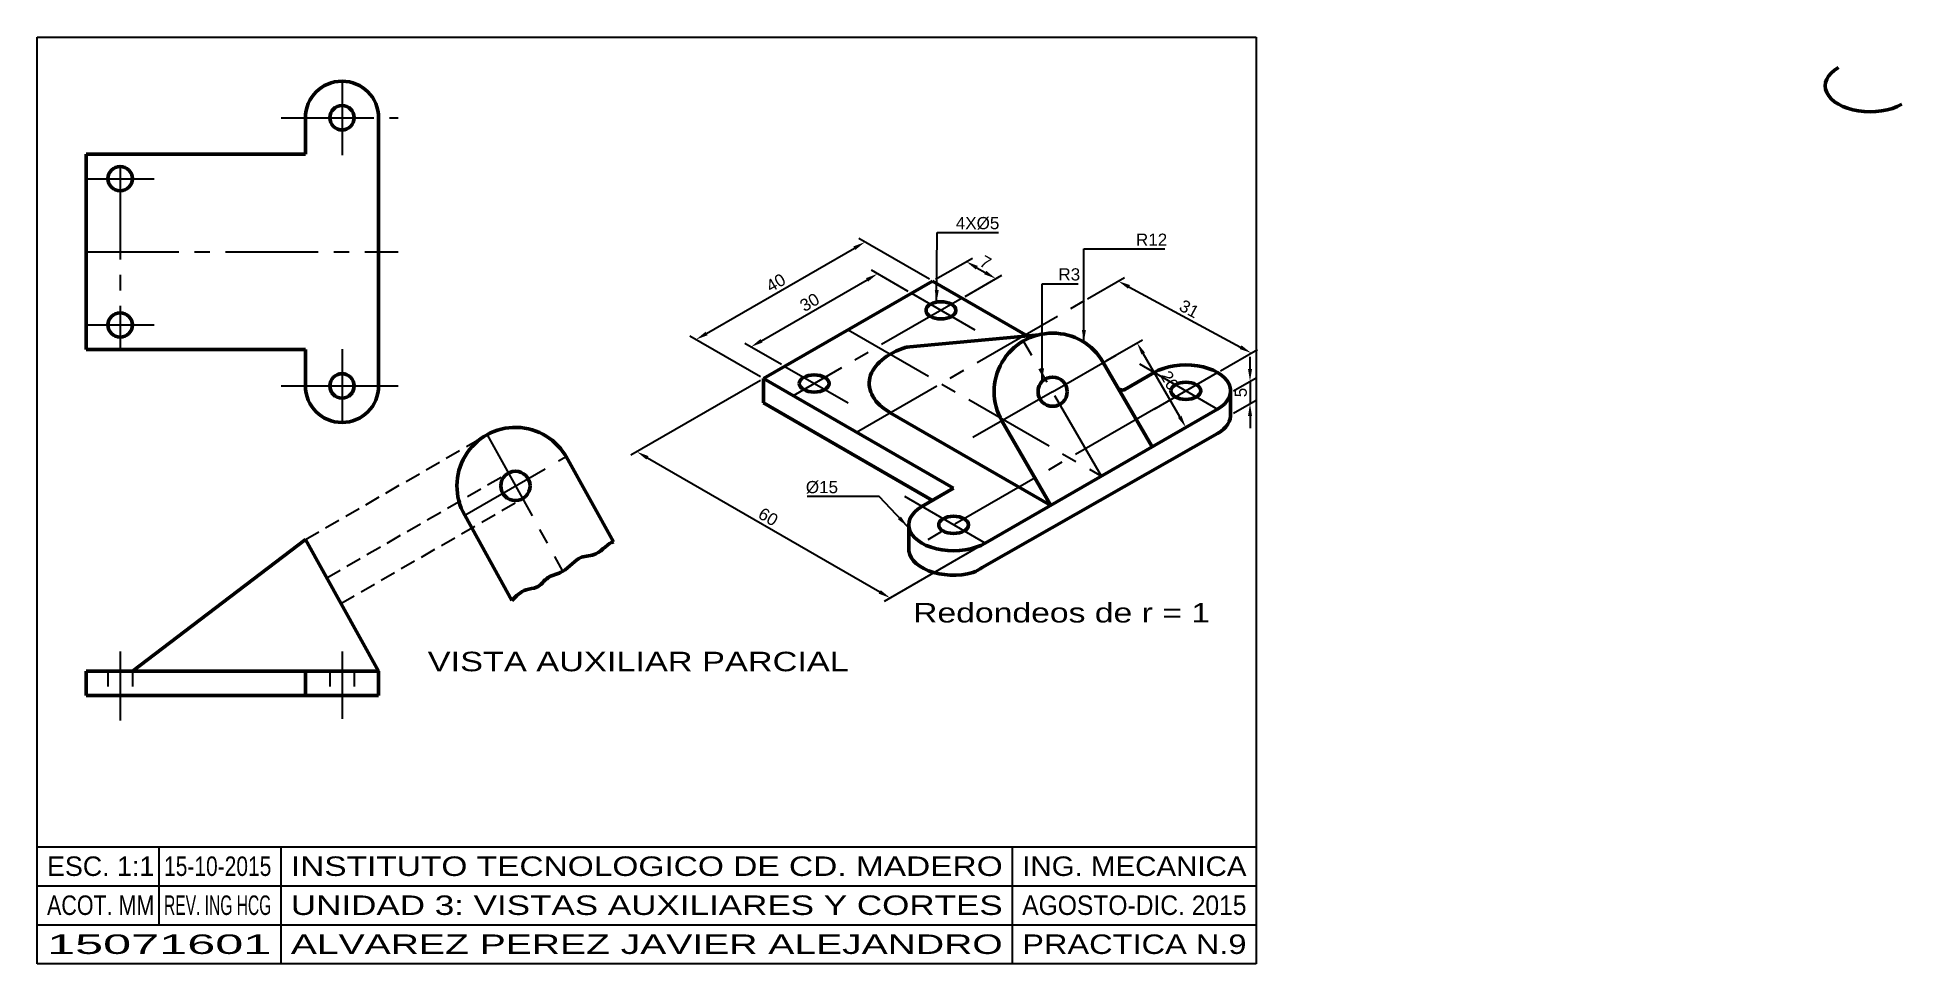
# Model space of a CAD drawing. Header units: millimetres. Extents: x 0 to 382, y 0 to 190.
import ezdxf
from ezdxf.enums import TextEntityAlignment as Align

# ---------------------------------------------------------------- set-up
doc = ezdxf.new("R2010")
doc.units = ezdxf.units.MM
doc.linetypes.add('CENTER2', pattern=[28.575, 19.05, -3.175, 3.175, -3.175])
doc.linetypes.add('HIDDEN2', pattern=[4.7625, 3.175, -1.5875])
doc.layers.get('0').update_dxf_attribs({"lineweight": 50})
for name, color, linetype in [('COTAS', 1, 'Continuous'), ('EJES', 4, 'CENTER2'), ('OCULTA', 3, 'HIDDEN2'), ('recuadro', 5, 'Continuous'), ('TEXTOS', 6, 'Continuous')]:
    doc.layers.add(name, color=color, linetype=linetype)
doc.styles.get("Standard").update_dxf_attribs({"font": 'ARIAL.TTF'})
doc.dimstyles.new('ISO-25', dxfattribs={"dimtxt": 2.5, "dimasz": 2.5, "dimexe": 1.25, "dimexo": 0.625, "dimtad": 1, "dimdec": 0, "dimtxsty": 'Standard', "dimcen": 2.5, "dimadec": 0, "dimazin": 0, "dimtfac": 1, "dimtdec": 0, "dimtmove": 0, "dimatfit": 3, "dimfxl": 1, "dimarcsym": 0})

# ---------------------------------------------------------------- blocks, each defined once
blk = doc.blocks.new('*D2')
at = {"layer": 'COTAS', "color": 0, "lineweight": -2, "transparency": 16777216}
for p, q in [((137.27, 129.25), (167.58, 146.75)), ((182.97, 140.36), (168.49, 148.72)), ((148.33, 120.36), (133.85, 128.72))]:
    blk.add_line(p, q, dxfattribs=at)
at = {"layer": 'COTAS', "color": 0, "transparency": 16777216}
for points in [[(167.37, 147.11), (167.78, 146.39), (169.74, 148)], [(137.06, 129.61), (137.47, 128.89), (135.1, 128)]]:
    blk.add_solid(points, dxfattribs=at)
at = {"layer": 'Defpoints', "color": 0, "transparency": 16777216}
for p in [(169.74, 148), (183.6, 140), (148.96, 120)]:
    blk.add_point(p, dxfattribs=at)
at = {"layer": 'COTAS', "color": 0, "transparency": 16777216, "insert": (151.47, 139.65), "char_height": 2.5, "attachment_point": 5, "rotation": 30}
blk.add_mtext('40', dxfattribs=at)
blk = doc.blocks.new('*D3')
at = {"layer": 'COTAS', "color": 0, "lineweight": -2, "transparency": 16777216}
for p, q in [((178.64, 137.86), (171.09, 142.22)), ((148.52, 127.75), (170.17, 140.25)), ((152.66, 122.86), (145.11, 127.22))]:
    blk.add_line(p, q, dxfattribs=at)
at = {"layer": 'COTAS', "color": 0, "transparency": 16777216}
for points in [[(169.97, 140.61), (170.38, 139.89), (172.34, 141.5)], [(148.32, 128.11), (148.73, 127.39), (146.36, 126.5)]]:
    blk.add_solid(points, dxfattribs=at)
at = {"layer": 'Defpoints', "color": 0, "transparency": 16777216}
for p in [(172.34, 141.5), (179.27, 137.5), (153.29, 122.5)]:
    blk.add_point(p, dxfattribs=at)
at = {"layer": 'COTAS', "color": 0, "transparency": 16777216, "insert": (158.4, 135.65), "char_height": 2.5, "attachment_point": 5, "rotation": 30}
blk.add_mtext('30', dxfattribs=at)
blk = doc.blocks.new('*D5')
at = {"layer": 'COTAS', "color": 0, "lineweight": -2, "transparency": 16777216}
for p, q in [((184.22, 140.36), (191.78, 144.72)), ((192.69, 142.75), (194.42, 141.75)), ((190.28, 136.86), (197.84, 141.22))]:
    blk.add_line(p, q, dxfattribs=at)
at = {"layer": 'COTAS', "color": 0, "transparency": 16777216}
for points in [[(192.9, 143.11), (192.48, 142.39), (190.53, 144)], [(194.63, 142.11), (194.21, 141.39), (196.59, 140.5)]]:
    blk.add_solid(points, dxfattribs=at)
at = {"layer": 'Defpoints', "color": 0, "transparency": 16777216}
for p in [(183.6, 140), (196.59, 140.5), (189.66, 136.5)]:
    blk.add_point(p, dxfattribs=at)
at = {"layer": 'COTAS', "color": 0, "transparency": 16777216, "insert": (194.49, 143.87), "char_height": 2.5, "attachment_point": 5, "rotation": 330}
blk.add_mtext('7', dxfattribs=at)
blk = doc.blocks.new('*D6')
at = {"layer": 'COTAS', "color": 0, "lineweight": -2, "transparency": 16777216}
for p, q in [((219.17, 123.63), (226.64, 127.95)), ((234.31, 112.17), (226.81, 125.16)), ((229.17, 106.31), (236.64, 110.62))]:
    blk.add_line(p, q, dxfattribs=at)
at = {"layer": 'COTAS', "color": 0, "transparency": 16777216}
for points in [[(227.17, 125.36), (226.45, 124.95), (225.56, 127.32)], [(234.67, 112.37), (233.95, 111.96), (235.56, 110)]]:
    blk.add_solid(points, dxfattribs=at)
at = {"layer": 'Defpoints', "color": 0, "transparency": 16777216}
for p in [(225.56, 127.32), (218.63, 123.32), (228.63, 106)]:
    blk.add_point(p, dxfattribs=at)
at = {"layer": 'COTAS', "color": 0, "transparency": 16777216, "insert": (232.21, 119.61), "char_height": 2.5, "attachment_point": 5, "rotation": 300}
blk.add_mtext('20', dxfattribs=at)
blk = doc.blocks.new('*D8')
at = {"layer": 'COTAS', "color": 0, "lineweight": -2, "transparency": 16777216}
for p, q in [((248.72, 121.96), (248.72, 124.46)), ((245.35, 117.51), (249.97, 120.18)), ((248.72, 119.46), (248.72, 114.85)), ((245.35, 112.9), (249.97, 115.57)), ((248.72, 112.35), (248.72, 109.85))]:
    blk.add_line(p, q, dxfattribs=at)
at = {"layer": 'COTAS', "color": 0, "transparency": 16777216}
for points in [[(248.31, 121.96), (249.14, 121.96), (248.72, 119.46)], [(248.31, 112.35), (249.14, 112.35), (248.72, 114.85)]]:
    blk.add_solid(points, dxfattribs=at)
at = {"layer": 'Defpoints', "color": 0, "transparency": 16777216}
for p in [(244.72, 117.15), (248.72, 114.85), (244.72, 112.54)]:
    blk.add_point(p, dxfattribs=at)
at = {"layer": 'COTAS', "color": 0, "transparency": 16777216, "insert": (246.83, 117.15), "char_height": 2.5, "attachment_point": 5, "rotation": 90}
blk.add_mtext('5', dxfattribs=at)
blk = doc.blocks.new('*D9')
at = {"layer": 'COTAS', "color": 0, "lineweight": -2, "transparency": 16777216}
for p, q in [((215.41, 136.37), (222.97, 140.73)), ((223.9, 138.81), (246.78, 126.44)), ((242.69, 121.62), (250.25, 125.98))]:
    blk.add_line(p, q, dxfattribs=at)
at = {"layer": 'COTAS', "color": 0, "transparency": 16777216}
for points in [[(224.1, 139.18), (223.7, 138.45), (221.7, 140)], [(246.98, 126.81), (246.59, 126.07), (248.98, 125.25)]]:
    blk.add_solid(points, dxfattribs=at)
at = {"layer": 'Defpoints', "color": 0, "transparency": 16777216}
for p in [(214.78, 136), (248.98, 125.25), (242.05, 121.25)]:
    blk.add_point(p, dxfattribs=at)
at = {"layer": 'COTAS', "color": 0, "transparency": 16777216, "insert": (236.25, 134.3), "char_height": 2.5, "attachment_point": 5, "rotation": 331.5977}
blk.add_mtext('31', dxfattribs=at)
blk = doc.blocks.new('*D11')
at = {"layer": 'COTAS', "color": 0, "lineweight": -2, "transparency": 16777216}
for p, q in [((148.33, 119.64), (121.73, 104.28)), ((125.14, 103.75), (172.77, 76.25)), ((200.29, 89.64), (173.69, 74.28))]:
    blk.add_line(p, q, dxfattribs=at)
at = {"layer": 'COTAS', "color": 0, "transparency": 16777216}
for points in [[(125.35, 104.11), (124.93, 103.39), (122.98, 105)], [(172.98, 76.61), (172.56, 75.89), (174.94, 75)]]:
    blk.add_solid(points, dxfattribs=at)
at = {"layer": 'Defpoints', "color": 0, "transparency": 16777216}
for p in [(148.96, 120), (200.92, 90), (174.94, 75)]:
    blk.add_point(p, dxfattribs=at)
at = {"layer": 'COTAS', "color": 0, "transparency": 16777216, "insert": (149.91, 91.65), "char_height": 2.5, "attachment_point": 5, "rotation": 330}
blk.add_mtext('60', dxfattribs=at)

msp = doc.modelspace()

# ---------------------------------------------------------------- linework, layer by layer
for p, q in [((55, 166), (55, 173.5)), ((70, 118.5), (70, 173.5)), ((10, 166), (10, 126)), ((10, 166), (55, 166)), ((70, 146), (70, 118.5)), ((148.96, 120), (183.6, 140)), ((183.6, 140), (200.92, 130)), ((183.6, 140), (202.65, 129)), ((178.21, 126.42), (205.48, 129)), ((10, 126), (55, 126)), ((55, 126), (55, 118.5)), ((218.63, 123.32), (228.63, 106)), ((148.96, 120), (148.96, 115)), ((148.96, 120), (187.93, 97.5)), ((223.07, 117.79), (229.06, 121.25)), ((148.96, 115), (183.6, 95)), ((221.7, 118), (222.07, 117.79)), ((244.72, 117.99), (244.72, 112.54)), ((174.94, 113), (207.85, 94)), ((194.42, 86.25), (242.05, 113.75)), ((197.85, 111.32), (207.85, 94)), ((193.79, 81.25), (242.05, 108.75)), ((108.45, 104), (118.15, 86.51)), ((187.93, 97.5), (181.43, 93.75)), ((87.66, 92), (97.36, 74.51)), ((178.76, 89.47), (178.76, 84.47)), ((19.5, 60), (55, 87)), ((55, 87), (70, 60)), ((10, 60), (10, 55)), ((70, 60), (10, 60)), ((55, 60), (55, 55)), ((70, 55), (70, 60)), ((10, 55), (70, 55))]:
    msp.add_line(p, q)
for centre, radius in [((62.5, 173.5), 2.5), ((17, 161), 2.5), ((17, 131), 2.5), ((62.5, 118.5), 2.5), ((208.24, 117.32), 3), ((98.06, 98), 3)]:
    msp.add_circle(centre, radius)
for centre, radius, start, end in [((62.5, 173.5), 7.5, 0, 180), ((178.18, 125.36), 1, 94.6012, 108.8229), ((178.18, 125.36), 1, 94.6012, 108.8229), ((178.52, 125.47), 1, 94.4114, 107.7211), ((208.24, 117.32), 12, 30, 210), ((62.5, 118.5), 7.5, 180, 0), ((222.57, 118.65), 1, 240, 300), ((243.72, 112.54), 1, 357.9526, 0), ((98.06, 98), 12, 28, 210)]:
    msp.add_arc(centre, radius, start, end)
for centre, major_axis, ratio, start_param, end_param in [((375.89, 180.02), (-9.19, 0), 0.57735, 5.497787, 8.63938), ((185.33, 119), (-14.7, 0), 0.57735, 5.217894, 7.068583), ((235.56, 117.5), (-9.19, 0), 0.57735, 2.356194, 5.497787), ((235.56, 112.5), (-9.19, 0), 0.57735, 2.356194, 3.208154), ((187.93, 90), (-9.19, 0), 0.57735, 5.497787, 8.63938), ((187.93, 85), (-9.19, 0), 0.57735, 6.220658, 8.300552), ((187.42, 84.7), (-8.41, 0), 0.630883, 8.415793, 8.715264)]:
    msp.add_ellipse(centre, major_axis=major_axis, ratio=ratio, start_param=start_param, end_param=end_param)
for centre in [(185.33, 134), (159.35, 119), (235.56, 117.5), (187.93, 90)]:
    msp.add_ellipse(centre, major_axis=(-3.06, 0), ratio=0.57735)
msp.add_open_spline([(97.36, 74.51), (98.24, 75.41), (99.65, 76.84), (103.13, 77.03), (104.37, 79.56), (108.47, 80.19), (110.85, 83.81), (115.15, 83.52), (117.1, 86.36), (118.15, 86.51)], degree=3, knots=[0, 0, 0, 0, 3.466838, 5.540065, 9.099577, 12.435739, 17.188115, 20.256169, 24.728098, 24.728098, 24.728098, 24.728098])
at = {"layer": 'EJES'}
for p, q in [((62.5, 181), (62.51, 165.8)), ((50, 173.5), (74, 173.5)), ((10, 161), (24, 161)), ((17, 163.5), (17, 126)), ((10, 146), (74, 146)), ((189.66, 136.5), (155.02, 116.5)), ((168.01, 109), (214.78, 136)), ((179.27, 137.5), (192.26, 130)), ((10, 131), (24, 131)), ((166.28, 130), (218.24, 100)), ((218.24, 100), (202.24, 127.71)), ((62.52, 126.03), (62.53, 111)), ((153.29, 122.5), (166.28, 115)), ((208.24, 117.32), (221.25, 124.83)), ((226.06, 123.01), (242.05, 113.75)), ((229.06, 113.75), (242.05, 121.25)), ((50, 118.5), (62.5, 118.5)), ((62.5, 118.5), (74, 118.5)), ((208.24, 117.32), (191.9, 107.89)), ((229.4, 113.94), (181.43, 86.25)), ((92.24, 108.5), (107.75, 80.51)), ((87.66, 92), (108.45, 104)), ((177.89, 95.88), (194.42, 86.25)), ((59.36, 79.13), (60.82, 76.5)), ((60.82, 76.5), (60.83, 76.51)), ((17.02, 64), (17.02, 49.85)), ((62.54, 64), (62.55, 50.19))]:
    msp.add_line(p, q, dxfattribs=at)
at = {"layer": 'OCULTA'}
for p, q in [((55, 87), (92.24, 108.5)), ((59.36, 79.13), (96.6, 100.63)), ((62.27, 73.88), (99.51, 95.38)), ((55, 87), (59.36, 79.13)), ((59.36, 79.13), (62.27, 73.88)), ((14.5, 60), (14.5, 55)), ((19.5, 60), (19.5, 55)), ((60, 60), (60, 55)), ((65, 60), (65, 55))]:
    msp.add_line(p, q, dxfattribs=at)
at = {"layer": 'recuadro'}
for p, q in [((0, 0), (0, 190)), ((0, 190), (250, 190)), ((250, 190), (250, 0)), ((0, 24), (250, 24)), ((25, 8), (25, 24)), ((50, 0), (50, 24)), ((200, 0), (200, 24)), ((0, 16), (250, 16)), ((0, 8), (250, 8)), ((250, 0), (0, 0)), ((50, 0), (50, 0)), ((50, 0), (50, 0))]:
    msp.add_line(p, q, dxfattribs=at)

# ---------------------------------------------------------------- texts
at = {"layer": 'COTAS', "char_height": 2.5}
for s, insert, attachment_point in [('4X%%C5', (188.38, 150.55), 7), ('R12', (225.33, 147.24), 7), ('R3', (209.43, 140.09), 7), ('%%C15', (164.23, 96.41), 9)]:
    msp.add_mtext(s, dxfattribs=dict(at, insert=insert, attachment_point=attachment_point))
at = {"layer": 'TEXTOS'}
for s, width, p, p2 in [('Redondeos de r = 1', 1.236595, (179.62, 69.98), (240.52, 69.98)), ('VISTA AUXILIAR PARCIAL', 1.258392, (80.08, 59.98), (166.44, 59.98)), ('ESC. 1:1', 0.983773, (2, 18), (24, 18)), ('15-10-2015', 0.769664, (26, 18), (48, 18)), ('INSTITUTO TECNOLOGICO DE CD. MADERO', 1.227862, (52, 18), (198, 18)), ('ING. MECANICA', 1.08126, (202, 18), (248, 18)), ('ACOT. MM', 0.787479, (2, 10), (24, 10)), ('REV. ING HCG', 0.571439, (26, 10), (48, 10)), ('UNIDAD 3: VISTAS AUXILIARES Y CORTES', 1.284637, (52, 10), (198, 10)), ('AGOSTO-DIC. 2015', 0.903241, (202, 10), (248, 10)), ('15071601', 1.850198, (2, 2), (48, 2)), ('ALVAREZ PEREZ JAVIER ALEJANDRO', 1.433443, (52, 2), (198, 2)), ('PRACTICA N.9', 1.194742, (202, 2), (248, 2))]:
    msp.add_text(s, height=4, dxfattribs=dict(at, width=width)).set_placement(p, p2, align=Align.FIT)

# ---------------------------------------------------------------- dimensions: what is measured, and where the dimension line sits
at = {"layer": 'COTAS'}
for p1, p2, distance, picture, middle in [((148.96, 120), (183.6, 140), 13.86, '*D2', (151.47, 139.65)), ((183.6, 140), (189.66, 136.5), 6.93, '*D5', (194.49, 143.87)), ((153.29, 122.5), (179.27, 137.5), 6.93, '*D3', (158.4, 135.65)), ((214.78, 136), (242.05, 121.25), 6.81, '*D9', (236.25, 134.3)), ((228.63, 106), (218.63, 123.32), -8, '*D6', (232.21, 119.61)), ((148.96, 120), (200.92, 90), -25.98, '*D11', (149.91, 91.65))]:
    dim = msp.add_aligned_dim(p1=p1, p2=p2, distance=distance, dimstyle='ISO-25', dxfattribs=at)
    dim.commit()
    dim.dimension.update_dxf_attribs({"geometry": picture, "text_midpoint": middle})
dim = msp.add_linear_dim(base=(248.72, 114.85), p1=(244.72, 117.15), p2=(244.72, 112.54), angle=90, dimstyle='ISO-25', dxfattribs=at)
dim.commit()
dim.dimension.update_dxf_attribs({"geometry": '*D8', "text_midpoint": (246.83, 117.15)})

# ---------------------------------------------------------------- leaders
at = {"layer": 'COTAS', "annotation_type": 0, "has_hookline": 1}
for points, hookline_direction, text_width in [([(184.45, 135.69), (184.58, 149.93), (187.76, 149.93)], 0, 8.75), ([(214.65, 127.5), (214.65, 146.61), (224.7, 146.61)], 0, 5.95), ([(206.07, 119.64), (206.07, 139.47), (208.8, 139.47)], 0, 4.03), ([(178.54, 89.62), (172.65, 95.81), (164.85, 95.79)], 1, 6.32)]:
    msp.add_leader(points, dimstyle='ISO-25', dxfattribs=dict(at, hookline_direction=hookline_direction, text_width=text_width))

doc.saveas('drawing.dxf')
